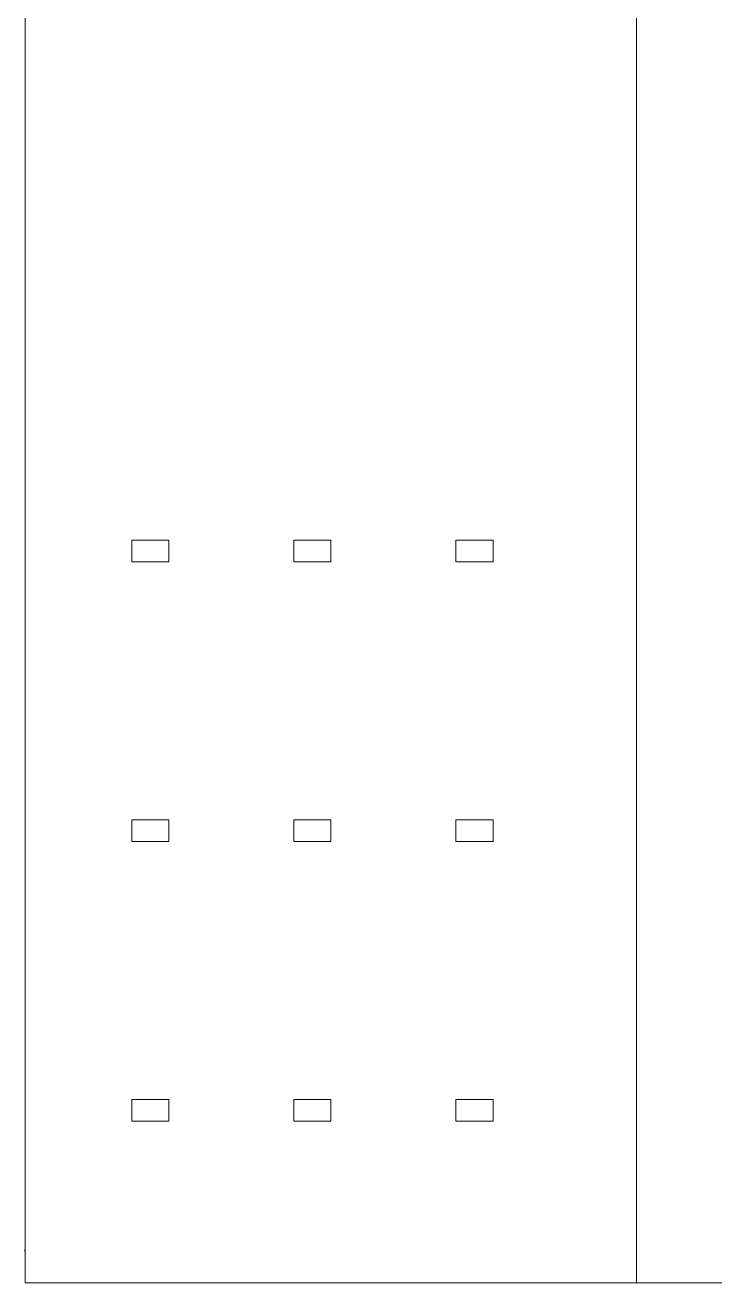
# Model space of a CAD drawing. Header units: millimetres. Extents: x -98 to 307, y -584 to 79.
# Drawn here: x -1.4 to 94.5, y -246.3 to -71.6 of the extents above; entities that cross this region are included whole.
import ezdxf

# ---------------------------------------------------------------- set-up
doc = ezdxf.new("R2010")
doc.units = ezdxf.units.MM
doc.header["$MEASUREMENT"] = 0
doc.layers.add('layer 1', color=7, linetype='Continuous')

msp = doc.modelspace()

# ---------------------------------------------------------------- linework, layer by layer
at = {"layer": 'layer 1', "lineweight": 9}
for points in [[(-1.3504, -241.3392), (-1.3504, -241.3392), (-1.3504, 73.5498), (-1.3504, 73.5498)], [(83.5881, -246.3386), (83.5881, -246.3386), (83.5881, 73.5498), (83.5881, 73.5498)], [(13.4377, -146.1636), (13.4377, -146.1636), (13.4377, -143.1643), (13.4377, -143.1643)], [(13.4377, -143.1643), (13.4377, -143.1643), (18.5939, -143.1643), (18.5939, -143.1643)], [(18.5939, -143.1643), (18.5939, -143.1643), (18.5939, -146.1636), (18.5939, -146.1636)], [(35.9611, -146.1634), (35.9611, -146.1634), (35.9611, -143.164), (35.9611, -143.164)], [(35.9611, -143.164), (35.9611, -143.164), (41.1173, -143.164), (41.1173, -143.164)], [(41.1173, -143.164), (41.1173, -143.164), (41.1173, -146.1634), (41.1173, -146.1634)], [(63.6408, -143.1638), (63.6408, -143.1638), (58.4846, -143.1638), (58.4846, -143.1638)], [(58.4846, -143.1638), (58.4846, -143.1638), (58.4846, -146.1632), (58.4846, -146.1632)], [(63.6408, -146.1632), (63.6408, -146.1632), (63.6408, -143.1638), (63.6408, -143.1638)], [(18.5939, -146.1636), (18.5939, -146.1636), (13.4377, -146.1636), (13.4377, -146.1636)], [(41.1173, -146.1634), (41.1173, -146.1634), (35.9611, -146.1634), (35.9611, -146.1634)], [(58.4846, -146.1632), (58.4846, -146.1632), (63.6408, -146.1632), (63.6408, -146.1632)], [(18.5939, -182.0122), (18.5939, -182.0122), (13.4377, -182.0122), (13.4377, -182.0122)], [(13.4377, -182.0122), (13.4377, -182.0122), (13.4377, -185.0115), (13.4377, -185.0115)], [(18.5939, -185.0115), (18.5939, -185.0115), (18.5939, -182.0122), (18.5939, -182.0122)], [(41.1173, -182.012), (41.1173, -182.012), (35.9611, -182.012), (35.9611, -182.012)], [(35.9611, -182.012), (35.9611, -182.012), (35.9611, -185.0113), (35.9611, -185.0113)], [(41.1173, -185.0113), (41.1173, -185.0113), (41.1173, -182.012), (41.1173, -182.012)], [(58.4846, -182.0117), (58.4846, -182.0117), (58.4846, -185.0111), (58.4846, -185.0111)], [(63.6408, -182.0117), (63.6408, -182.0117), (58.4846, -182.0117), (58.4846, -182.0117)], [(63.6408, -185.0111), (63.6408, -185.0111), (63.6408, -182.0117), (63.6408, -182.0117)], [(13.4377, -185.0115), (13.4377, -185.0115), (18.5939, -185.0115), (18.5939, -185.0115)], [(35.9611, -185.0113), (35.9611, -185.0113), (41.1173, -185.0113), (41.1173, -185.0113)], [(58.4846, -185.0111), (58.4846, -185.0111), (63.6408, -185.0111), (63.6408, -185.0111)], [(18.5939, -220.8601), (18.5939, -220.8601), (13.4377, -220.8601), (13.4377, -220.8601)], [(13.4377, -220.8601), (13.4377, -220.8601), (13.4377, -223.8595), (13.4377, -223.8595)], [(18.5939, -223.8595), (18.5939, -223.8595), (18.5939, -220.8601), (18.5939, -220.8601)], [(35.9611, -220.8599), (35.9611, -220.8599), (41.1173, -220.8599), (41.1173, -220.8599)], [(35.9611, -223.8593), (35.9611, -223.8593), (35.9611, -220.8599), (35.9611, -220.8599)], [(41.1173, -220.8599), (41.1173, -220.8599), (41.1173, -223.8593), (41.1173, -223.8593)], [(58.4846, -220.8597), (58.4846, -220.8597), (58.4846, -223.8591), (58.4846, -223.8591)], [(63.6408, -220.8597), (63.6408, -220.8597), (58.4846, -220.8597), (58.4846, -220.8597)], [(63.6408, -223.8591), (63.6408, -223.8591), (63.6408, -220.8597), (63.6408, -220.8597)], [(13.4377, -223.8595), (13.4377, -223.8595), (18.5939, -223.8595), (18.5939, -223.8595)], [(41.1173, -223.8593), (41.1173, -223.8593), (35.9611, -223.8593), (35.9611, -223.8593)], [(58.4846, -223.8591), (58.4846, -223.8591), (63.6408, -223.8591), (63.6408, -223.8591)], [(-1.3504, -241.3392), (-1.3504, -241.3392), (-1.3931, -241.9918), (-1.3931, -241.9918)], [(-1.3504, -246.3386), (-1.3504, -246.3386), (-1.3504, -241.3392), (-1.3504, -241.3392)], [(-1.3504, -246.3386), (-1.3504, -246.3386), (83.5881, -246.3386), (83.5881, -246.3386)], [(83.5881, -246.3386), (83.5881, -246.3386), (168.5266, -246.3386), (168.5266, -246.3386)]]:
    msp.add_open_spline(points, degree=3, dxfattribs=at)

doc.saveas('drawing.dxf')
